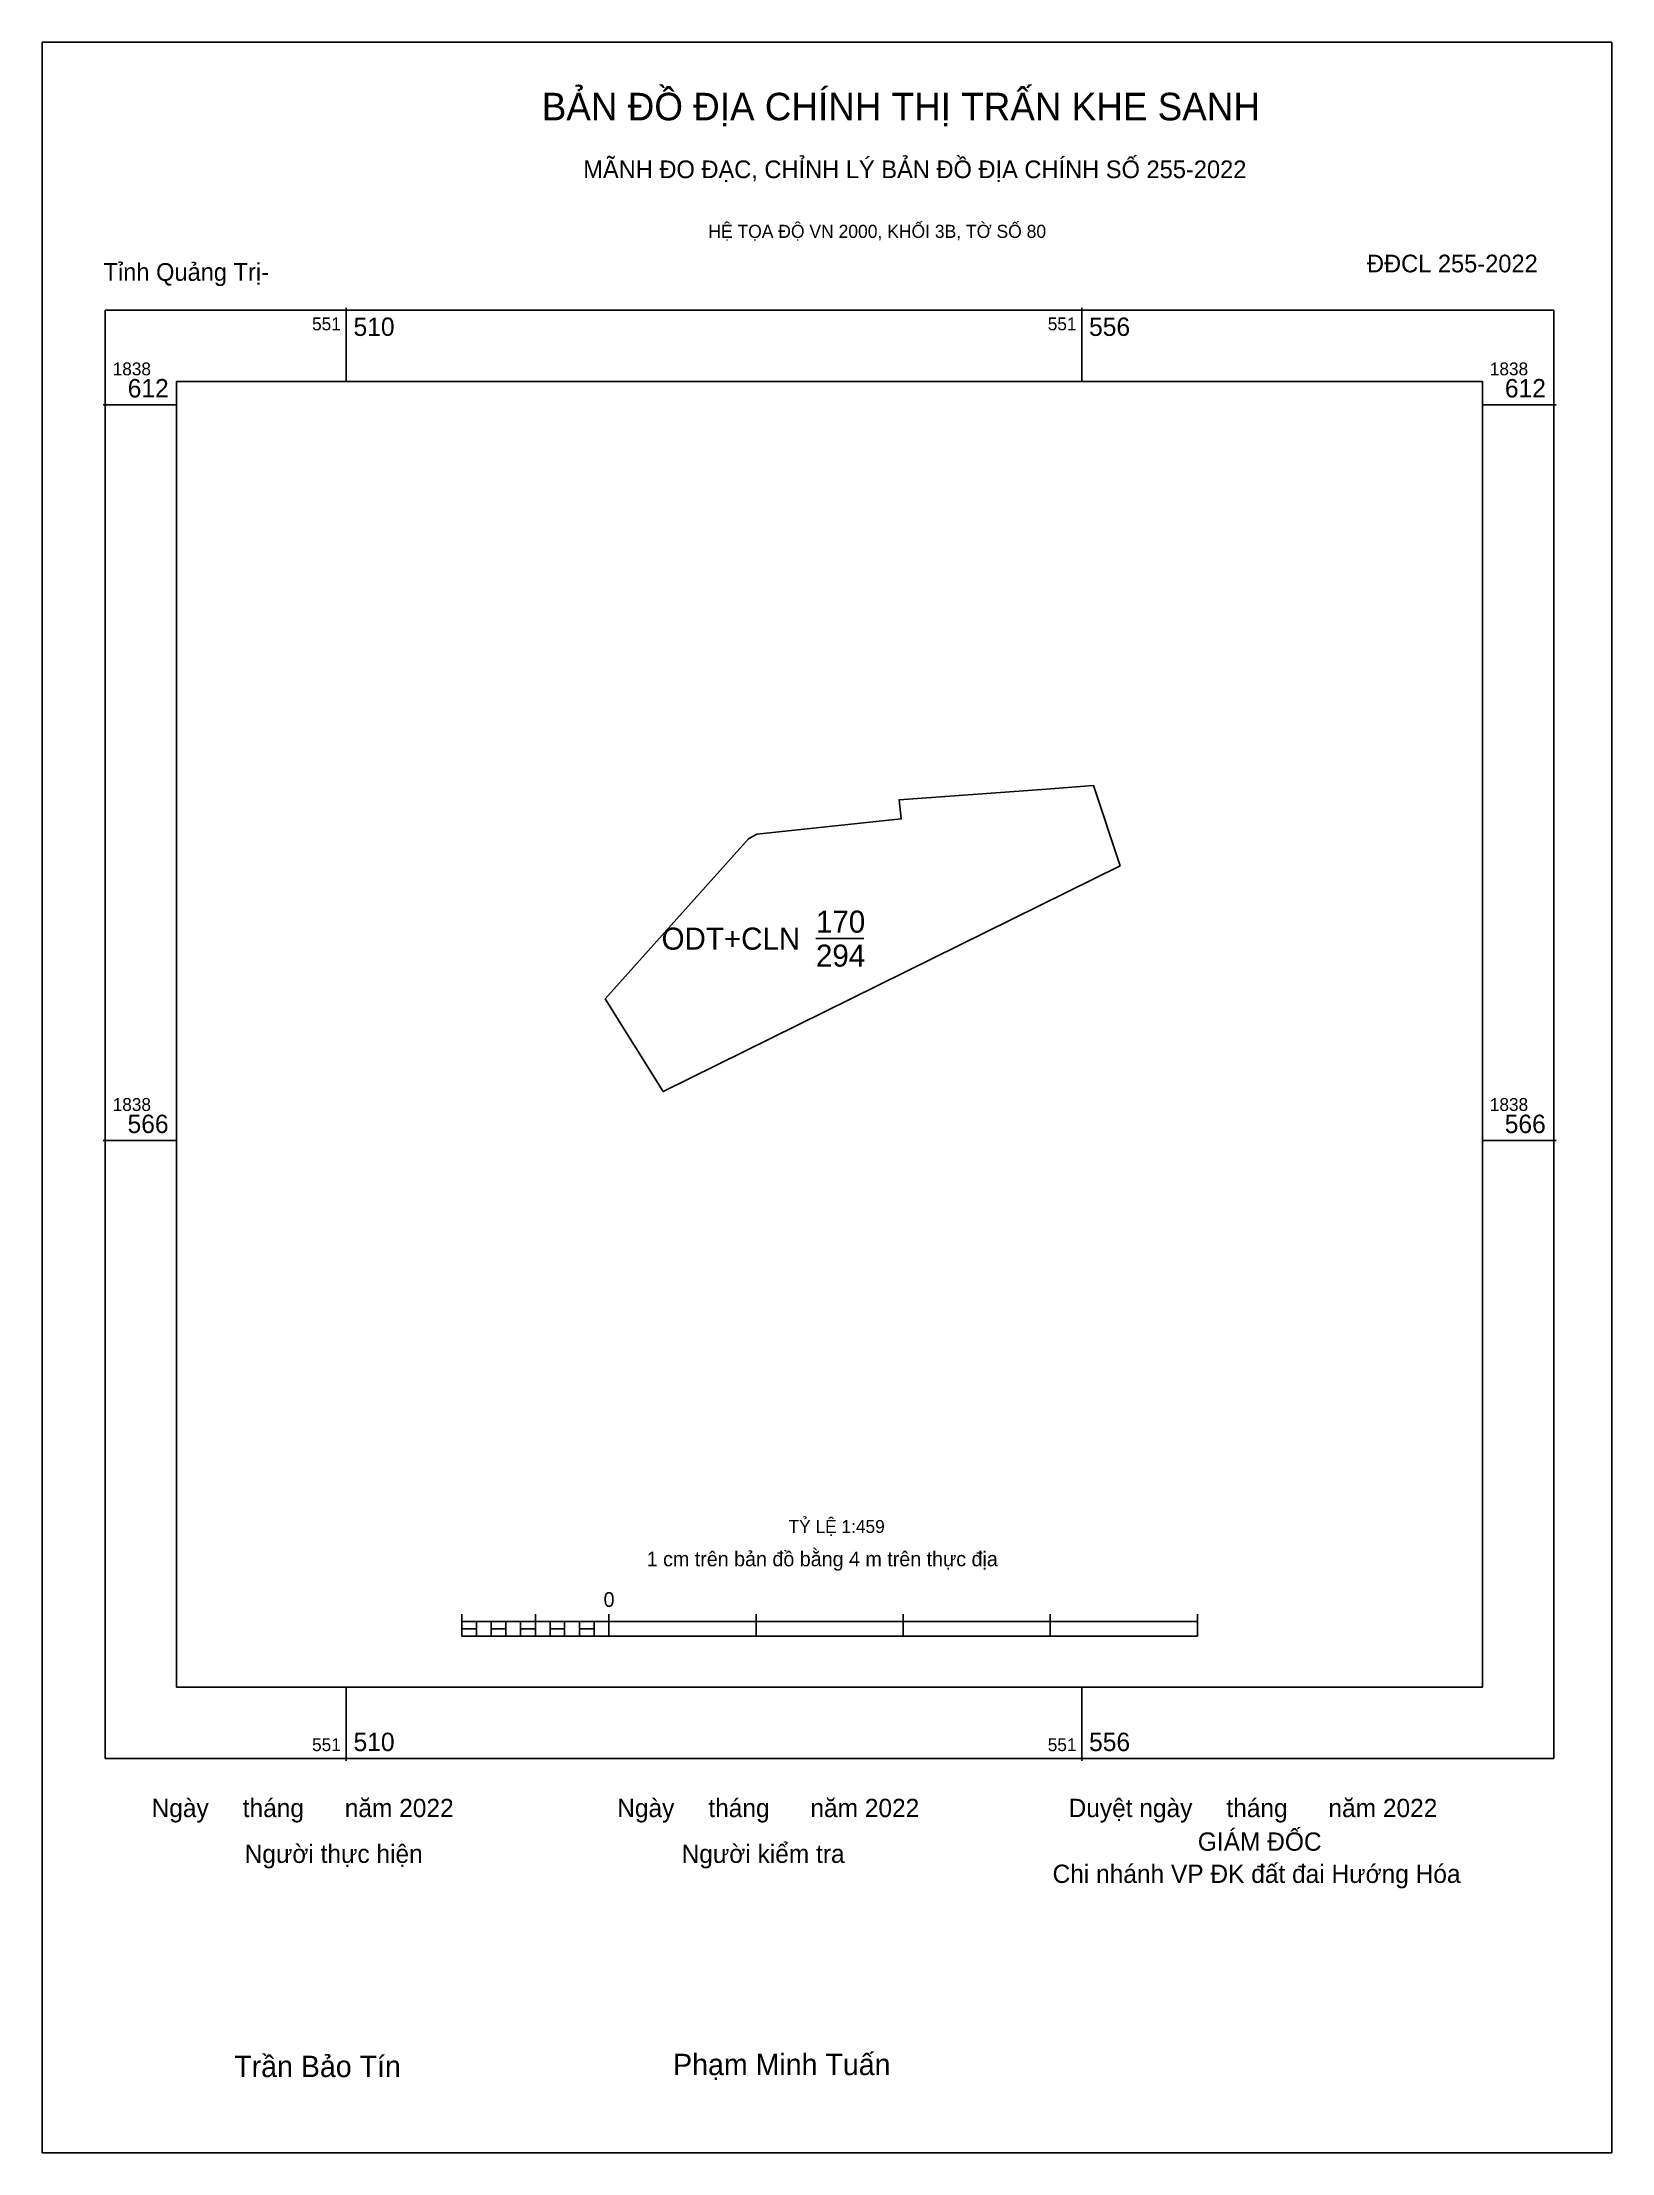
# Model space of a CAD drawing. Extents: x 551491 to 551589, y 1838503 to 1838635.
import ezdxf

# ---------------------------------------------------------------- set-up
doc = ezdxf.new("R2010")
doc.units = 0
for name, color, linetype in [('Level 10', 7, 'Continuous'), ('Level 13', 7, 'Continuous'), ('Level 15', 7, 'Continuous'), ('Level 27', 7, 'Continuous'), ('Level 6', 7, 'Continuous'), ('Level 62', 7, 'Continuous'), ('Level 63', 7, 'Continuous'), ('Level 9', 7, 'Continuous')]:
    doc.layers.add(name, color=color, linetype=linetype)

msp = doc.modelspace()

# ---------------------------------------------------------------- linework, layer by layer
at = {"layer": 'Level 10'}
msp.add_lwpolyline([(551558.61, 1838583.78), (551530.07, 1838569.69), (551526.46, 1838575.49), (551535.41, 1838585.46), (551535.92, 1838585.76), (551544.94, 1838586.71), (551544.81, 1838587.91), (551553.72, 1838588.56), (551556.95, 1838588.79)], close=True, dxfattribs=at)
at = {"layer": 'Level 13'}
msp.add_line((551539.57, 1838577.67), (551539.57, 1838577.67), dxfattribs=at)
at = {"layer": 'Level 15'}
msp.add_lwpolyline([(551491.31, 1838635.21), (551589.3, 1838635.21), (551589.3, 1838503.43), (551491.31, 1838503.43)], close=True, dxfattribs=at)
at = {"layer": 'Level 27'}
for p, q in [((551558.61, 1838583.78), (551558.61, 1838583.78)), ((551526.46, 1838575.49), (551526.46, 1838575.49)), ((551530.07, 1838569.69), (551530.07, 1838569.69))]:
    msp.add_line(p, q, dxfattribs=at)
at = {"layer": 'Level 62'}
msp.add_lwpolyline([(551499.7, 1838614.03), (551581.23, 1838614.03), (551581.23, 1838532.5), (551499.7, 1838532.5)], close=True, dxfattribs=at)
at = {"layer": 'Level 63'}
for p, q in [((551510.29, 1838618.62), (551510.29, 1838614.03)), ((551556.21, 1838618.62), (551556.21, 1838614.03)), ((551495.11, 1838612.57), (551499.7, 1838612.57)), ((551581.23, 1838612.57), (551585.83, 1838612.57)), ((551495.11, 1838566.64), (551499.7, 1838566.64)), ((551581.23, 1838566.64), (551585.83, 1838566.64)), ((551517.5, 1838537.06), (551517.5, 1838535.69)), ((551522.1, 1838537.06), (551522.1, 1838535.69)), ((551526.69, 1838537.06), (551526.69, 1838535.69)), ((551535.88, 1838537.06), (551535.88, 1838535.69)), ((551545.06, 1838537.06), (551545.06, 1838535.69)), ((551554.25, 1838537.06), (551554.25, 1838535.69)), ((551563.43, 1838537.06), (551563.43, 1838535.69)), ((551517.5, 1838536.6), (551563.43, 1838536.6)), ((551518.42, 1838536.6), (551518.42, 1838535.69)), ((551519.34, 1838536.6), (551519.34, 1838535.69)), ((551520.26, 1838536.6), (551520.26, 1838535.69)), ((551521.18, 1838536.6), (551521.18, 1838535.69)), ((551522.1, 1838536.6), (551522.1, 1838535.69)), ((551523.02, 1838536.6), (551523.02, 1838535.69)), ((551523.93, 1838536.6), (551523.93, 1838535.69)), ((551524.85, 1838536.6), (551524.85, 1838535.69)), ((551525.77, 1838536.6), (551525.77, 1838535.69)), ((551526.69, 1838536.6), (551526.69, 1838535.69)), ((551517.5, 1838535.69), (551563.43, 1838535.69)), ((551510.29, 1838532.5), (551510.29, 1838527.91)), ((551556.21, 1838532.5), (551556.21, 1838527.91))]:
    msp.add_line(p, q, dxfattribs=at)
for points in [[(551495.25, 1838618.48), (551585.68, 1838618.48), (551585.68, 1838528.05), (551495.25, 1838528.05)], [(551517.5, 1838536.14), (551518.42, 1838536.14), (551518.42, 1838535.69), (551517.5, 1838535.69)], [(551517.5, 1838536.14), (551518.42, 1838536.14), (551518.42, 1838535.69), (551517.5, 1838535.69)], [(551519.34, 1838536.14), (551520.26, 1838536.14), (551520.26, 1838535.69), (551519.34, 1838535.69)], [(551521.18, 1838536.14), (551522.1, 1838536.14), (551522.1, 1838535.69), (551521.18, 1838535.69)], [(551523.02, 1838536.14), (551523.93, 1838536.14), (551523.93, 1838535.69), (551523.02, 1838535.69)], [(551524.85, 1838536.14), (551525.77, 1838536.14), (551525.77, 1838535.69), (551524.85, 1838535.69)]]:
    msp.add_lwpolyline(points, close=True, dxfattribs=at)
at = {"layer": 'Level 9'}
msp.add_line((551539.62, 1838579.24), (551542.61, 1838579.24), dxfattribs=at)

# ---------------------------------------------------------------- texts
at = {"layer": 'Level 13'}
for s, p in [('170', (551539.62, 1838579.61)), ('ODT+CLN', (551529.98, 1838578.55)), ('294', (551539.62, 1838577.49))]:
    msp.add_text(s, height=1.378, dxfattribs=at).set_placement(p)
at = {"layer": 'Level 6'}
msp.add_text('TỶ LỆ 1:459', height=0.8074, dxfattribs=at).set_placement((551537.91, 1838542.13))
at = {"layer": 'Level 63'}
for s, height, p in [('BẢN ĐỒ ĐỊA CHÍNH THỊ TRẤN KHE SANH', 1.7194, (551522.5, 1838630.33)), ('MÃNH ĐO ĐẠC, CHỈNH LÝ BẢN ĐỒ ĐỊA CHÍNH SỐ 255-2022', 1.1033, (551525.09, 1838626.72)), ('HỆ TỌA ĐỘ VN 2000, KHỐI 3B, TỜ SỐ 80', 0.8167, (551532.9, 1838622.99)), ('551', 0.804, (551508.16, 1838617.22)), ('510', 1.148, (551510.75, 1838616.87)), ('551', 0.804, (551554.09, 1838617.22)), ('556', 1.148, (551556.67, 1838616.87)), ('1838', 0.804, (551495.71, 1838614.41)), ('1838', 0.804, (551581.69, 1838614.41)), ('612', 1.148, (551496.65, 1838613.03)), ('612', 1.148, (551582.63, 1838613.03)), ('1838', 0.804, (551495.71, 1838568.48)), ('1838', 0.804, (551581.69, 1838568.48)), ('566', 1.148, (551496.64, 1838567.1)), ('566', 1.148, (551582.62, 1838567.1)), ('1 cm trên bản đồ bằng 4 m trên thực địa', 0.9186, (551529.05, 1838540.05)), ('0', 0.919, (551526.36, 1838537.52)), ('551', 0.804, (551508.16, 1838528.51)), ('510', 1.148, (551510.75, 1838528.51)), ('551', 0.804, (551554.09, 1838528.51)), ('556', 1.148, (551556.67, 1838528.51)), ('Ngày     tháng      năm 2022', 1.1428, (551498.14, 1838524.39)), ('Ngày     tháng      năm 2022', 1.1428, (551527.21, 1838524.39)), ('Duyệt ngày     tháng      năm 2022', 1.1428, (551555.39, 1838524.39)), ('Người thực hiện', 1.1428, (551503.95, 1838521.53)), ('Người kiểm tra', 1.1428, (551531.23, 1838521.53)), ('GIÁM ĐỐC', 1.143, (551563.46, 1838522.29)), ('Chi nhánh VP ĐK đất đai Hướng Hóa', 1.1428, (551554.39, 1838520.28)), ('Trần Bảo Tín', 1.333, (551503.3, 1838508.16)), ('Phạm Minh Tuấn', 1.333, (551530.7, 1838508.28))]:
    msp.add_text(s, height=height, dxfattribs=at).set_placement(p)
at = {"layer": 'Level 9'}
for s, p in [('Tỉnh Quảng Trị-', (551495.14, 1838620.31)), ('ĐĐCL 255-2022', (551574.02, 1838620.84))]:
    msp.add_text(s, height=1.1033, dxfattribs=at).set_placement(p)

doc.saveas('drawing.dxf')
